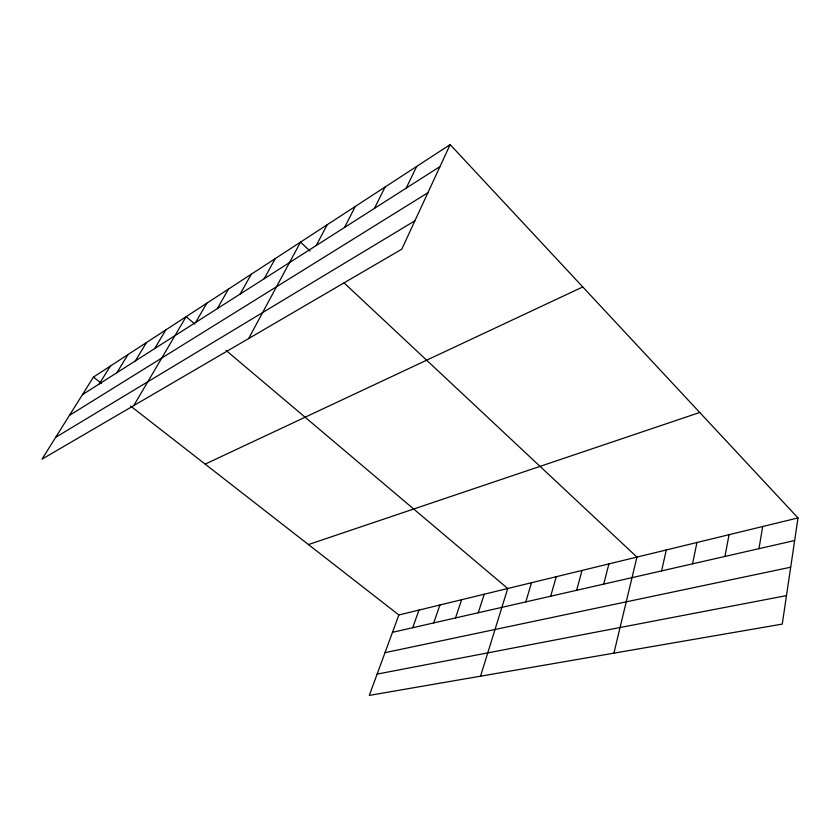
<?xml version="1.0" encoding="UTF-8"?>
<svg xmlns="http://www.w3.org/2000/svg" width="840" height="840" viewBox="0 0 840 840"><rect width="100%" height="100%" fill="white"/><g stroke="black" fill="none" stroke-linecap="round" stroke-linejoin="round"><path stroke-width="1.26" d="M798 517.933L782.26 624.089L369.296 695.394L398.864 614.975L798 517.933L450.145 144.606L93.429 377.097L42 459.155L401.793 249.175L450.145 144.606M758.95 548.678L762.689 526.523M724.952 556.437L729.047 534.702M692.538 563.84L696.938 542.504M661.595 570.906L666.278 549.958M613.914 653.153L636.951 557.088L344.085 282.912M603.74 584.105L608.895 563.913M576.65 590.289L582.015 570.444M550.694 596.211L556.238 576.712M525.798 601.902L531.5 582.729M480.532 676.19L507.738 588.504L226.034 350.395M478.244 612.749L484.229 594.216M455.532 617.936L461.632 599.707M433.703 622.923L439.908 605M412.692 627.711L418.992 610.082M406.235 188.108L416.64 166.435M374.472 208.373L385.077 187.005M344.526 227.472L355.299 206.419M316.26 245.511L327.159 224.763M248.63 338.562L300.52 242.13L310.002 251.003M264.191 278.723L275.257 258.584M240.156 294.053L251.286 274.218M217.34 308.616L228.491 289.065M195.636 322.466L206.808 303.198M133.749 405.615L186.134 316.669L194.891 324.072M154.675 348.59L165.837 329.899M135.334 360.927L146.475 342.52M116.886 372.697L127.995 354.564M99.257 383.943L110.334 366.082M82.404 394.695L439.981 166.583M69.436 415.391L427.896 192.728M55.703 437.294L414.918 220.784M205.16 464.121L582.771 286.944M308.438 544.551L699.741 412.471M392.48 632.331L794.65 540.529M385.004 652.659L790.692 567.21M377.129 674.09L786.481 595.613M93.429 377.097L101.462 383.355M130.609 406.056L398.864 614.975"/></g></svg>
